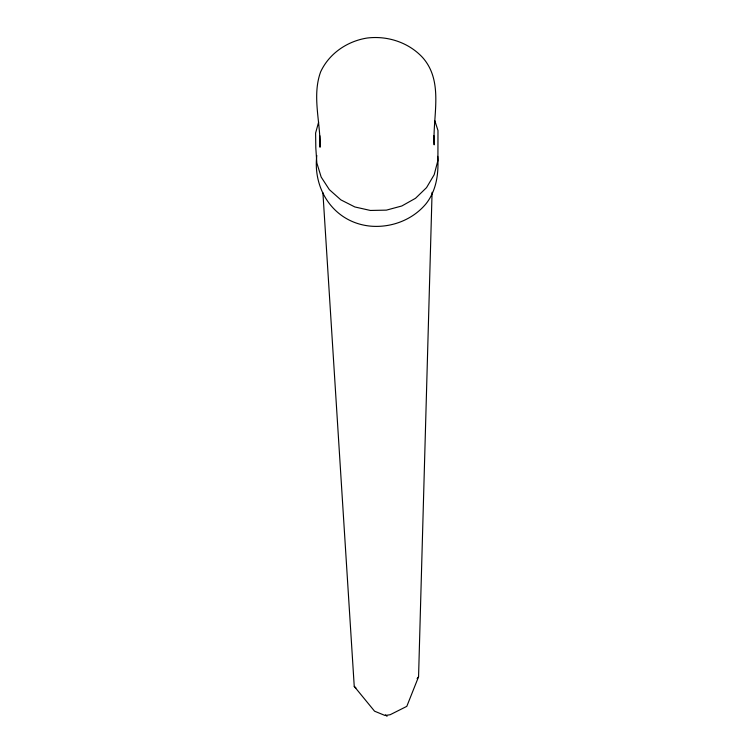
<?xml version="1.0" encoding="UTF-8"?>
<svg xmlns="http://www.w3.org/2000/svg" width="754" height="754" viewBox="0 0 754 754"><rect width="100%" height="100%" fill="white"/><g stroke="black" fill="none" stroke-linecap="round" stroke-linejoin="round"><path stroke-width="1.13" d="M322.91 192.732L354.239 686.385L374.549 711.182L385.106 715.518L390.157 714.726L406.802 706.357L418.564 676.772L432.08 192.27M318.65 122.025L315.606 133.034L315.813 147.822L316.831 162.968L321.166 177.058L329.347 189.64L340.836 199.848L354.832 206.954L370.393 210.46L386.416 210.13L401.807 205.983L415.501 198.302L426.538 187.633L434.181 174.721L437.914 160.47L437.98 130.508L434.822 120.715M417.103 678.609L418.564 676.772M354.239 686.385L355.954 687.95M385.398 714.811L387.028 716.3M437.706 156.342C438.837 172.873 436.66 190.159 426.17 203.599C412.777 219.8 391.562 227.887 370.77 226.162C334.672 222.873 312.59 190.291 316.803 155.475M433.908 135.692L434.163 144.862C432.523 116.05 444.078 81.668 422.608 57.511C408.611 42.413 387.518 35.542 367.226 38.02C347.387 41.121 329.168 53.411 320.638 71.856C311.788 96.078 320.638 122.252 320.026 147.228L319.856 135.748"/></g></svg>
